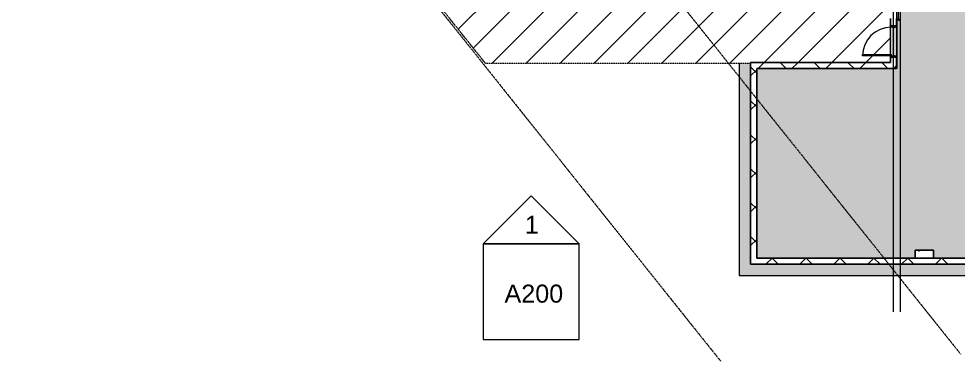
# Model space of a CAD drawing. Header units: inches. Extents: x -4124 to 1943, y 10204 to 12096.
# Drawn here: x -4124 to -2949, y 10266 to 10694 of the extents above; entities that cross this region are included whole.
import ezdxf

# ---------------------------------------------------------------- set-up
doc = ezdxf.new("R2010")
doc.units = ezdxf.units.IN
doc.header["$MEASUREMENT"] = 0
for name, pattern in [('Demolished', [0.1875, 0.125, -0.0625]), ('Double Dash 3_8_', [1, 0.375, -0.125, 0.125, -0.125, 0.125, -0.125]), ('Grid Line 1_2_', [0.875, 0.5, -0.125, 0.125, -0.125])]:
    doc.linetypes.add(name, pattern=pattern)
for name, color, linetype, lineweight in [('A-DOOR-1', 173, 'Continuous', 9), ('A-DOOR-2', 10, 'Continuous', 9), ('A-DOOR-3', 153, 'Continuous', 13), ('A-DOOR-4', 163, 'Continuous', 25), ('A-DOOR-FRAM-1', 153, 'Continuous', 13), ('A-WALL-1', 10, 'Continuous', 9), ('A-WALL-3', 163, 'Continuous', 25), ('A-WALL-4', 173, 'Continuous', 9), ('A-WALL-PATT-1', 7, 'Continuous', 9), ('A-WALL-PATT-2', 8, 'Continuous', 9), ('C-BLDG-PADS-1', 10, 'Continuous', 9), ('C-BLDG-PADS-2', 173, 'Continuous', 9), ('C-BLDG-PADS-3', 20, 'Demolished', 9), ('C-BLDG-PADS-4', 10, 'Demolished', 9), ('C-PROP-LINE', 91, 'Double Dash 3_8_', 13), ('G-ANNO-SYMB', 111, 'Continuous', 9), ('S-FNDN-1', 10, 'Continuous', 9), ('S-FNDN-3', 173, 'Continuous', 9), ('S-GRID-1', 1, 'Grid Line 1_2_', 9)]:
    doc.layers.add(name, color=color, linetype=linetype, lineweight=lineweight)
doc.styles.add('Arial_1', font='arial.ttf', dxfattribs={"height": 22.5})
pattern_1 = [(45, (0, 0), (-21.2132, 21.2132), []), (135, (0, 0), (-21.2132, -21.2132), [])]

# ---------------------------------------------------------------- blocks, each defined once
blk = doc.blocks.new('Door-Passage-Single-Flush - 36_ x 84_-1370570-DEMO PLAN - 1ST FLOOR')
at = {"layer": 'A-DOOR-2'}
h = blk.add_hatch(color=256, dxfattribs=at)
h.paths.add_polyline_path([(20, -3.0625), (20, 2.6875), (18, 2.6875), (18, 0.75), (17.375, 0.75), (17.375, -1.125), (18, -1.125), (18, -3.0625)], flags=0)
h.paths.add_polyline_path([(-17.375, -1.125), (-17.375, 0.75), (-18, 0.75), (-18, 2.6875), (-20, 2.6875), (-20, -3.0625), (-18, -3.0625), (-18, -1.125)], flags=0)
blk.add_hatch(color=256, dxfattribs=at).paths.add_polyline_path([(18, -3.0625), (16.25, -3.0625), (16.25, -39.0625), (18, -39.0625)], flags=0)
at = {"layer": 'A-DOOR-1'}
blk.add_arc((18, -3.0625), 36, 180, 270, dxfattribs=at)
at = {"layer": 'A-DOOR-3'}
for p, q in [((16.25, -3.0625), (18, -3.0625)), ((16.25, -39.0625), (16.25, -3.0625)), ((18, -3.0625), (18, -39.0625)), ((18, -39.0625), (16.25, -39.0625))]:
    blk.add_line(p, q, dxfattribs=at)
at = {"layer": 'A-DOOR-FRAM-1'}
for p, q in [((-20, 2.6875), (-18, 2.6875)), ((-20, -3.0625), (-20, 2.6875)), ((-18, 2.6875), (-18, 0.75)), ((-18, 0.75), (-17.375, 0.75)), ((-17.375, 0.75), (-17.375, -1.125)), ((17.375, 0.75), (18, 0.75)), ((17.375, -1.125), (17.375, 0.75)), ((18, 2.6875), (20, 2.6875)), ((18, 0.75), (18, 2.6875)), ((20, 2.6875), (20, -3.0625)), ((-18, -3.0625), (-20, -3.0625)), ((-18, -1.125), (-18, -3.0625)), ((-17.375, -1.125), (-18, -1.125)), ((18, -1.125), (17.375, -1.125)), ((18, -3.0625), (18, -1.125)), ((20, -3.0625), (18, -3.0625))]:
    blk.add_line(p, q, dxfattribs=at)
blk = doc.blocks.new('Door-Sectional_DesignersChoice_Amarr - 7_x8_-1261150-DEMO PLAN - 1ST FLOOR')
at = {"layer": 'A-DOOR-2'}
for points in [[(20.7, -39.3), (20.7, -40), (21.7, -40), (21.7, -39.3)], [(20.7, -42), (21.7, -42), (21.7, -40), (20.7, -40)], [(22, -37.9), (22, -38), (110, -37.9)], [(22, -38), (22, -39.8), (110, -39.8), (110, -38)], [(22, -39.8), (22, -39.9), (110, -39.8)], [(110.3, -39.3), (110.3, -40), (111.3, -40), (111.3, -39.3)], [(110.3, -42), (111.3, -42), (111.3, -40), (110.3, -40)]]:
    blk.add_hatch(color=256, dxfattribs=at).paths.add_polyline_path(points, flags=0)
at = {"layer": 'A-DOOR-1'}
for p, q in [((20.7, -40), (20.7, -39.3)), ((20.7, -39.3), (21.7, -39.3)), ((21.7, -39.3), (21.7, -40)), ((22, -38), (22, -37.9)), ((22, -37.9), (110, -37.9)), ((22, -39.8), (22, -38)), ((22, -38), (110, -38)), ((22, -39.9), (22, -39.8)), ((22, -39.8), (110, -39.8)), ((22, -39.9), (110, -39.9)), ((110, -37.9), (110, -38)), ((110, -38), (110, -39.8)), ((110, -39.8), (110, -39.9)), ((110.3, -40), (110.3, -39.3)), ((110.3, -39.3), (111.3, -39.3)), ((111.3, -39.3), (111.3, -40))]:
    blk.add_line(p, q, dxfattribs=at)
at = {"layer": 'A-DOOR-4'}
for p, q in [((21.7, -40), (20.7, -40)), ((20.7, -40), (20.7, -42)), ((20.7, -42), (21.7, -42)), ((21.7, -42), (21.7, -40)), ((111.3, -40), (110.3, -40)), ((110.3, -40), (110.3, -42)), ((110.3, -42), (111.3, -42)), ((111.3, -42), (111.3, -40))]:
    blk.add_line(p, q, dxfattribs=at)
blk = doc.blocks.new('Family - ___-1264376-DEMO PLAN - 1ST FLOOR')
at = {"layer": 'C-PROP-LINE'}
for p, q in [((-4036.6, 11639.6), (-2946.2, 10274.4)), ((-4124.2, 11364.6), (-3246.3, 10265.5))]:
    blk.add_line(p, q, dxfattribs=at)
blk = doc.blocks.new('Elevation - Detail Number-151647-DEMO PLAN - 1ST FLOOR')
at = {"layer": 'G-ANNO-SYMB'}
for p, q in [((0.25, 0.25), (-0.25, 0.25)), ((-0.25, 0.25), (-0.25, -0.25)), ((0.25, -0.25), (0.25, 0.25)), ((-0.25, -0.25), (0.25, -0.25))]:
    blk.add_line(p, q, dxfattribs=at)
blk = doc.blocks.new('Elevation - Detail Number-151370-DEMO PLAN - 1ST FLOOR')
at = {"layer": 'G-ANNO-SYMB'}
for p, q in [((0, 0.25), (-0.25, 0)), ((0.25, 0), (0, 0.25)), ((-0.25, 0), (0.25, 0))]:
    blk.add_line(p, q, dxfattribs=at)

msp = doc.modelspace()

# ---------------------------------------------------------------- hatches: boundary and pattern name
at = {"layer": 'A-WALL-1'}
h = msp.add_hatch(color=256, dxfattribs=at)
h.paths.add_polyline_path([(-3033.8, 10645.2), (-3032.8, 10645.2), (-3032.8, 10647.2), (-3033.8, 10647.2)], flags=0)
h.paths.add_polyline_path([(-3026.2, 10645.2), (-3026.2, 10685.2), (-3027.1, 10685.2), (-3027.1, 10683.2), (-3029, 10683.2), (-3029, 10682.6), (-3030.9, 10682.6), (-3030.9, 10683.2), (-3032.8, 10683.2), (-3032.8, 10685.2), (-3033.8, 10685.2), (-3033.8, 10649), (-3032.8, 10649), (-3032.8, 10647.2), (-3030.9, 10647.2), (-3030.9, 10647.8), (-3029, 10647.8), (-3029, 10647.2), (-3027.1, 10647.2), (-3027.1, 10645.2)], flags=0)
at = {"layer": 'A-WALL-PATT-1'}
h = msp.add_hatch(dxfattribs=at)
h.set_pattern_fill('FP_1', color=256, style=0, pattern_type=2)
h.set_pattern_definition(pattern_1)
h.paths.add_polyline_path([(-3033.8, 10639), (-3026.2, 10639), (-3026.2, 10645.2), (-3033.8, 10645.2), (-3033.8, 10644.2)], flags=0)
h.paths.add_polyline_path([(-3026.2, 10685.2), (-3026.2, 10694.2), (-3033.8, 10694.2), (-3033.8, 10685.2), (-3027.1, 10685.2)], flags=0)
h.paths.add_polyline_path([(-3026.2, 10780.2), (-3026.2, 10810.5), (-3033.8, 10810.5), (-3033.8, 10780.2)], flags=0)
h = msp.add_hatch(dxfattribs=at)
h.set_pattern_fill('FP_1', color=256, style=0, pattern_type=2)
h.set_pattern_definition(pattern_1)
h.paths.add_polyline_path([(-3201.2, 10386.8), (-3201.2, 10639), (-3208.8, 10639), (-3208.8, 10386.8)], flags=0)
h = msp.add_hatch(dxfattribs=at)
h.set_pattern_fill('FP_1', color=256, style=0, pattern_type=2)
h.set_pattern_definition(pattern_1)
h.paths.add_polyline_path([(-3026.2, 10631.4), (-3026.2, 10639), (-3201.2, 10639), (-3201.2, 10631.4)], flags=0)
h = msp.add_hatch(dxfattribs=at)
h.set_pattern_fill('FP_1', color=256, style=0, pattern_type=2)
h.set_pattern_definition(pattern_1)
h.paths.add_polyline_path([(-1946.2, 10386.8), (-1946.2, 10394.4), (-3201.2, 10394.4), (-3201.2, 10386.8), (-2117.3, 10386.8)], flags=0)
at = {"layer": 'A-WALL-PATT-2'}
h = msp.add_hatch(dxfattribs=at)
h.set_pattern_fill('FP_2', color=256, style=0, pattern_type=2)
h.set_pattern_definition([(50, (0, 0), (68.8574, -6.02404), [7.2, -79.2]), (355, (0, 0), (-13.3201, 72.2107), [5.76, -63.36]), (100.451, (5.74, -0.5), (55.53753, 66.1862), [6.119, -67.31]), (46.184, (0, 19.2), (102.455, -15.8907), [10.8, -118.8]), (96.636, (8.54, 17.88), (89.7274, 93.5155), [9.179, -100.964]), (351.184, (0, 19.2), (89.7283, 93.5149), [8.64, -95.04]), (21, (9.6, 14.4), (57.30352, -38.65147), [7.2, -79.2]), (326, (9.6, 14.4), (23.3584, 69.61462), [5.76, -63.36]), (71.451, (14.375, 11.18), (80.66193, 30.96264), [6.119, -67.31]), (37.5, (0, 0), (1.167627, 31.957773), [3.168, -59.424, 3.168, -61.152, -63.6]), (37.5, (0, 0), (1.167627, 31.957773), [-126.912, 3.168, -60.432]), (7.5, (0, 0), (25.2549, 37.86335), [3.168, -33.504, 3.168, -57.984, -24.24]), (7.5, (0, 0), (25.2549, 37.86335), [-97.824, 3.168, -21.072]), (327.5, (-21.408, 0), (51.247365, -2.16529), [3.168, -20.832, 3.168, -71.712, -99.36]), (327.5, (-21.408, 0), (51.247365, -2.16529), [-98.88, 3.168, -96.192]), (317.5, (-31.01, 0), (55.98627, 9.60998), [3.168, -28.032, 3.168, -46.56, -70.56]), (317.5, (-31.01, 0), (55.98627, 9.60998), [-80.928, 3.168, -67.392])])
h.paths.add_polyline_path([(-2980.2, 10394.4), (-2980.2, 10404.4), (-3003.2, 10404.4), (-3003.2, 10394.4)], flags=0)
at = {"layer": 'C-BLDG-PADS-1'}
h = msp.add_hatch(color=256, dxfattribs=at)
h.paths.add_polyline_path([(-1946.2, 10394.4), (-1946.2, 10794.6), (-1947.3, 10795.4), (-1948.5, 10796.9), (-1949.2, 10798.6), (-1949.4, 10800.4), (-2090.2, 10800.4), (-2090.4, 10798.6), (-2091.1, 10796.9), (-2092.3, 10795.4), (-2093.7, 10794.3), (-2095.4, 10793.6), (-2097.2, 10793.4), (-2099, 10793.6), (-2100.7, 10794.3), (-2102.2, 10795.4), (-2103.3, 10796.9), (-2104, 10798.6), (-2104.2, 10800.4), (-2246.2, 10800.4), (-2246.4, 10798.6), (-2247.1, 10796.9), (-2248.3, 10795.4), (-2249.7, 10794.3), (-2251.4, 10793.6), (-2253.2, 10793.4), (-2255, 10793.6), (-2256.7, 10794.3), (-2258.2, 10795.4), (-2259.3, 10796.9), (-2260, 10798.6), (-2260.2, 10800.4), (-2402.2, 10800.4), (-2402.4, 10798.6), (-2403.1, 10796.9), (-2404.3, 10795.4), (-2405.7, 10794.3), (-2407.4, 10793.6), (-2409.2, 10793.4), (-2411, 10793.6), (-2412.7, 10794.3), (-2414.2, 10795.4), (-2415.3, 10796.9), (-2416, 10798.6), (-2416.2, 10800.4), (-2558.2, 10800.4), (-2558.4, 10798.6), (-2559.1, 10796.9), (-2560.3, 10795.4), (-2561.7, 10794.3), (-2563.4, 10793.6), (-2565.2, 10793.4), (-2567, 10793.6), (-2568.7, 10794.3), (-2570.2, 10795.4), (-2571.3, 10796.9), (-2572, 10798.6), (-2572.2, 10800.4), (-2714.2, 10800.4), (-2714.4, 10798.6), (-2715.1, 10796.9), (-2716.3, 10795.4), (-2717.7, 10794.3), (-2719.4, 10793.6), (-2721.2, 10793.4), (-2723, 10793.6), (-2724.7, 10794.3), (-2726.2, 10795.4), (-2727.3, 10796.9), (-2728, 10798.6), (-2728.2, 10800.4), (-2870.2, 10800.4), (-2870.4, 10798.6), (-2871.1, 10796.9), (-2872.3, 10795.4), (-2873.7, 10794.3), (-2875.4, 10793.6), (-2877.2, 10793.4), (-2879, 10793.6), (-2880.7, 10794.3), (-2882.2, 10795.4), (-2883.3, 10796.9), (-2884, 10798.6), (-2884.2, 10800.4), (-3023, 10800.4), (-3023.3, 10798.6), (-3024, 10796.9), (-3025.1, 10795.4), (-3025.9, 10794.8), (-3025.8, 10781.2), (-3023.9, 10781.2), (-3023.9, 10693.2), (-3025.9, 10693.2), (-3025.9, 10631.4), (-3201.2, 10631.4), (-3201.2, 10394.4), (-3003.2, 10394.4), (-3003.2, 10404.4), (-2980.2, 10404.4), (-2980.2, 10394.4), (-2788.2, 10394.4), (-2788.2, 10404.4), (-2765.2, 10404.4), (-2765.2, 10394.4), (-2573.2, 10394.4), (-2573.2, 10404.4), (-2550.2, 10404.4), (-2550.2, 10394.4), (-2358.2, 10394.4), (-2358.2, 10404.4), (-2335.2, 10404.4), (-2335.2, 10394.4), (-2143.2, 10394.4), (-2143.2, 10404.4), (-2120.2, 10404.4), (-2120.2, 10394.4), (-2117.3, 10394.4)], flags=0)
h.paths.add_polyline_path([(-3023.9, 10691.9), (-3024.5, 10691.9), (-3024.5, 10692.9), (-3021.8, 10692.9), (-3021.8, 10691.9), (-3023.9, 10691.9)], flags=0)
h.paths.add_polyline_path([(-3023.9, 10781.5), (-3024.5, 10781.5), (-3024.5, 10782.5), (-3021.8, 10782.5), (-3021.8, 10781.5), (-3023.8, 10781.5)], flags=0)
at = {"layer": 'C-BLDG-PADS-3'}
h = msp.add_hatch(dxfattribs=at)
h.set_pattern_fill('FP_21', color=256, style=0, pattern_type=2)
h.set_pattern_definition([(45, (0, 0), (-21.2132, 21.2132), [])])
h.paths.add_polyline_path([(-3208.8, 10638.4), (-3208.8, 10639), (-3033.8, 10639), (-3033.8, 10647.2), (-3068.8, 10647.2), (-3068.8, 10649), (-3033.8, 10649), (-3033.8, 10794.2), (-3665.4, 10794.2), (-3540.9, 10638.4), (-3455.2, 10638.4)], flags=0)
at = {"layer": 'S-FNDN-1'}
for points in [[(-3187, 10372.6), (-3187, 10386.8), (-3208.8, 10386.8), (-3208.8, 10638.4), (-3223, 10638.4), (-3223, 10372.6), (-3201.2, 10372.6)], [(-1960.4, 10372.6), (-1960.4, 10386.8), (-3187, 10386.8), (-3187, 10372.6), (-2117.3, 10372.6)]]:
    msp.add_hatch(color=256, dxfattribs=at).paths.add_polyline_path(points, flags=0)

# ---------------------------------------------------------------- linework, layer by layer
at = {"layer": 'A-WALL-3'}
for p, q in [((-3033.8, 10694.2), (-3033.8, 10685.2)), ((-3026.2, 10685.2), (-3026.2, 10694.2)), ((-3033.8, 10685.2), (-3032.8, 10685.2)), ((-3027.1, 10685.2), (-3026.2, 10685.2)), ((-3208.8, 10639), (-3208.8, 10386.8)), ((-3033.8, 10639), (-3208.8, 10639)), ((-3033.8, 10645.2), (-3033.8, 10639)), ((-3032.8, 10645.2), (-3033.8, 10645.2)), ((-3026.2, 10645.2), (-3027.1, 10645.2)), ((-3026.2, 10631.4), (-3026.2, 10645.2)), ((-3201.2, 10394.4), (-3201.2, 10631.4)), ((-3201.2, 10631.4), (-3026.2, 10631.4)), ((-2980.2, 10404.4), (-3003.2, 10404.4)), ((-3003.2, 10404.4), (-3003.2, 10394.4)), ((-2980.2, 10394.4), (-2980.2, 10404.4)), ((-1946.2, 10394.4), (-3201.2, 10394.4)), ((-3208.8, 10386.8), (-1938.6, 10386.8))]:
    msp.add_line(p, q, dxfattribs=at)
at = {"layer": 'A-WALL-4'}
for p, q in [((-3033.8, 10649), (-3033.8, 10685.2)), ((-3026.2, 10685.2), (-3026.2, 10645.2)), ((-3033.8, 10645.2), (-3033.8, 10647.2))]:
    msp.add_line(p, q, dxfattribs=at)
at = {"layer": 'C-BLDG-PADS-2'}
for p, q in [((-3025.9, 10693.2), (-3025.9, 10631.4)), ((-3025.9, 10631.4), (-3026.2, 10631.4))]:
    msp.add_line(p, q, dxfattribs=at)
at = {"layer": 'C-BLDG-PADS-4'}
for p, q in [((-3665.4, 10794.2), (-3540.9, 10638.4)), ((-3033.8, 10649), (-3033.8, 10685.2)), ((-3033.8, 10645.2), (-3033.8, 10647.2)), ((-3540.9, 10638.4), (-3208.8, 10638.4))]:
    msp.add_line(p, q, dxfattribs=at)
at = {"layer": 'S-FNDN-3'}
for p, q in [((-3223, 10638.4), (-3223, 10372.6)), ((-3223, 10372.6), (-1924.4, 10372.6))]:
    msp.add_line(p, q, dxfattribs=at)
at = {"layer": 'S-GRID-1'}
for p, q in [((-3030, 10327.1), (-3030, 11973.4)), ((-3021.2, 10327.1), (-3021.2, 11973.4))]:
    msp.add_line(p, q, dxfattribs=at)

# ---------------------------------------------------------------- block references
at = {"layer": 'A-DOOR-1'}
for name, p, rotation in [('Door-Sectional_DesignersChoice_Amarr - 7_x8_-1261150-DEMO PLAN - 1ST FLOOR', (-3063.8, 10671.2), 89.9999999999996), ('Door-Passage-Single-Flush - 36_ x 84_-1370570-DEMO PLAN - 1ST FLOOR', (-3029.8, 10665.2), 269.9999999999996)]:
    msp.add_blockref(name, p, dxfattribs=dict(at, rotation=rotation))
at = {"layer": 'C-PROP-LINE'}
msp.add_blockref('Family - ___-1264376-DEMO PLAN - 1ST FLOOR', (0, 0), dxfattribs=at)
at = {"layer": 'G-ANNO-SYMB', "xscale": 239.9999999999998, "yscale": 239.9999999999998, "zscale": 239.9999999999998}
for name, p in [('Elevation - Detail Number-151370-DEMO PLAN - 1ST FLOOR', (-3483.5, 10412.5)), ('Elevation - Detail Number-151647-DEMO PLAN - 1ST FLOOR', (-3483.5, 10352.5))]:
    msp.add_blockref(name, p, dxfattribs=at)

# ---------------------------------------------------------------- texts
at = {"layer": 'G-ANNO-SYMB', "char_height": 22.5, "attachment_point": 1, "style": 'Arial_1'}
for s, insert, width in [('1', (-3491.3, 10447.4), 21.21), ('A200', (-3516.7, 10361.3), 89.385)]:
    msp.add_mtext(s, dxfattribs=dict(at, insert=insert, width=width))

doc.saveas('drawing.dxf')
